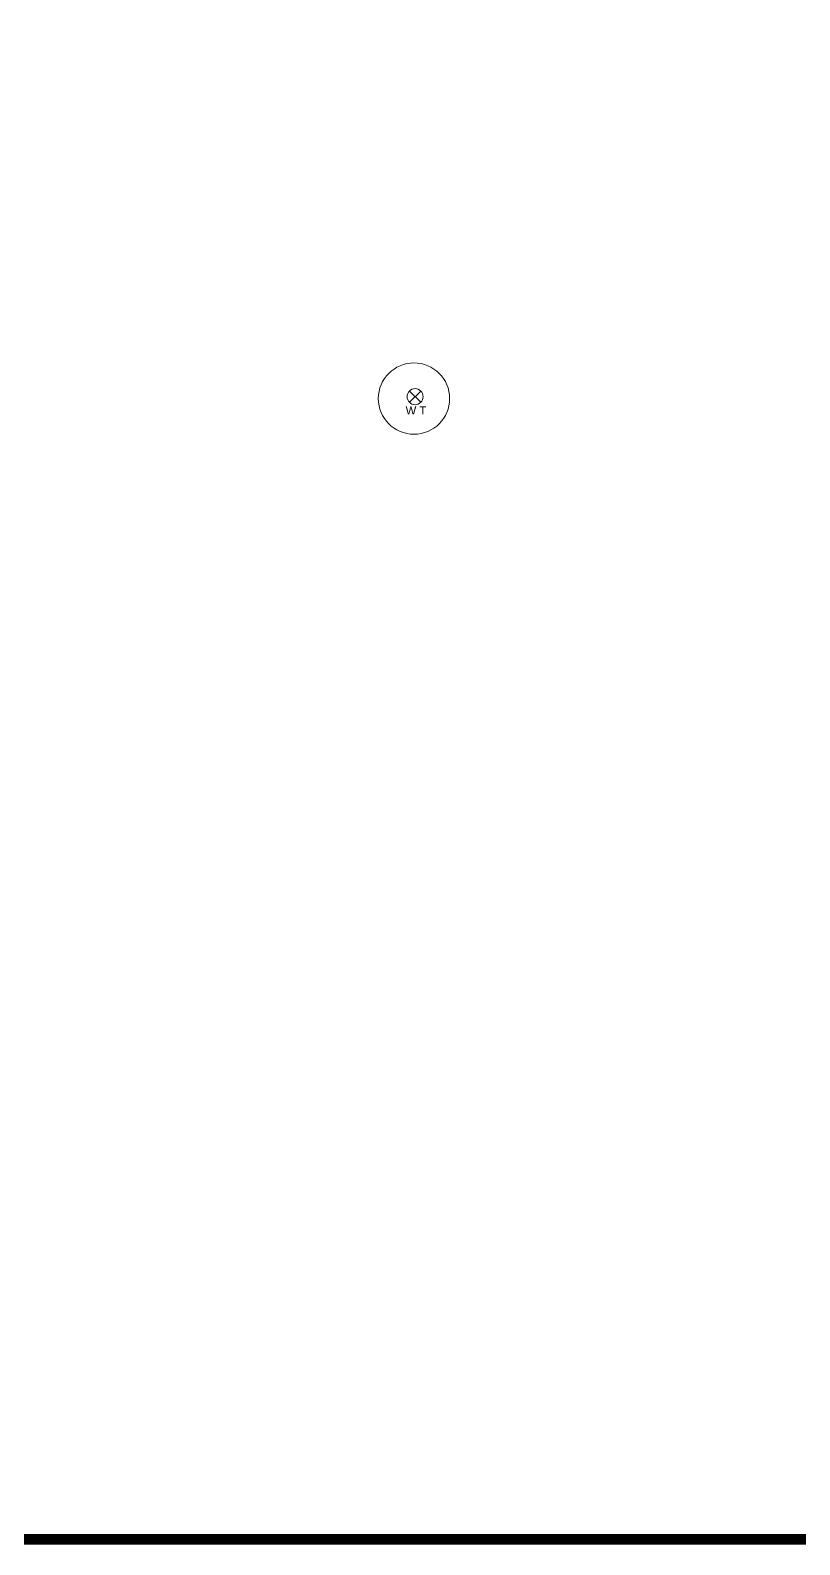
# Model space of a CAD drawing. Header units: inches. Extents: x 350994 to 353538, y 1581369 to 1583842.
# Drawn here: x 351178.8 to 351250.8, y 1582805.1 to 1582947 of the extents above; entities that cross this region are included whole.
import ezdxf

# ---------------------------------------------------------------- set-up
doc = ezdxf.new("R2010")
doc.units = ezdxf.units.IN
doc.header["$MEASUREMENT"] = 0
doc.layers.add('BOUNDARY', color=5, linetype='Continuous')
doc.layers.add('WATER TANK', color=7, linetype='Continuous')
doc.styles.get("Standard").update_dxf_attribs({"font": 'arial.ttf'})

msp = doc.modelspace()

# ---------------------------------------------------------------- linework, layer by layer
at = {"color": 0, "lineweight": 5, "const_width": 1}
msp.add_lwpolyline([(350994.63, 1583841.36), (352314.93, 1583841.36), (352314.93, 1582805.62), (350994.63, 1582805.62)], close=True, dxfattribs=at)
at = {"layer": 'BOUNDARY', "lineweight": 5}
msp.add_circle((351214.71, 1582912.51, 89.6), 3.34, dxfattribs=at)
at = {"layer": 'WATER TANK', "color": 5, "lineweight": 5}
for points in [[(351214.28, 1582913.22), (351215.34, 1582912.16)], [(351214.28, 1582912.16), (351215.34, 1582913.22)]]:
    msp.add_lwpolyline(points, dxfattribs=at)
msp.add_circle((351214.81, 1582912.69), 0.75, dxfattribs=at)

# ---------------------------------------------------------------- texts
at = {"layer": 'WATER TANK', "color": 5, "lineweight": 9}
msp.add_text('W T', height=0.75, dxfattribs=at).set_placement((351213.93, 1582911.02))

doc.saveas('drawing.dxf')
